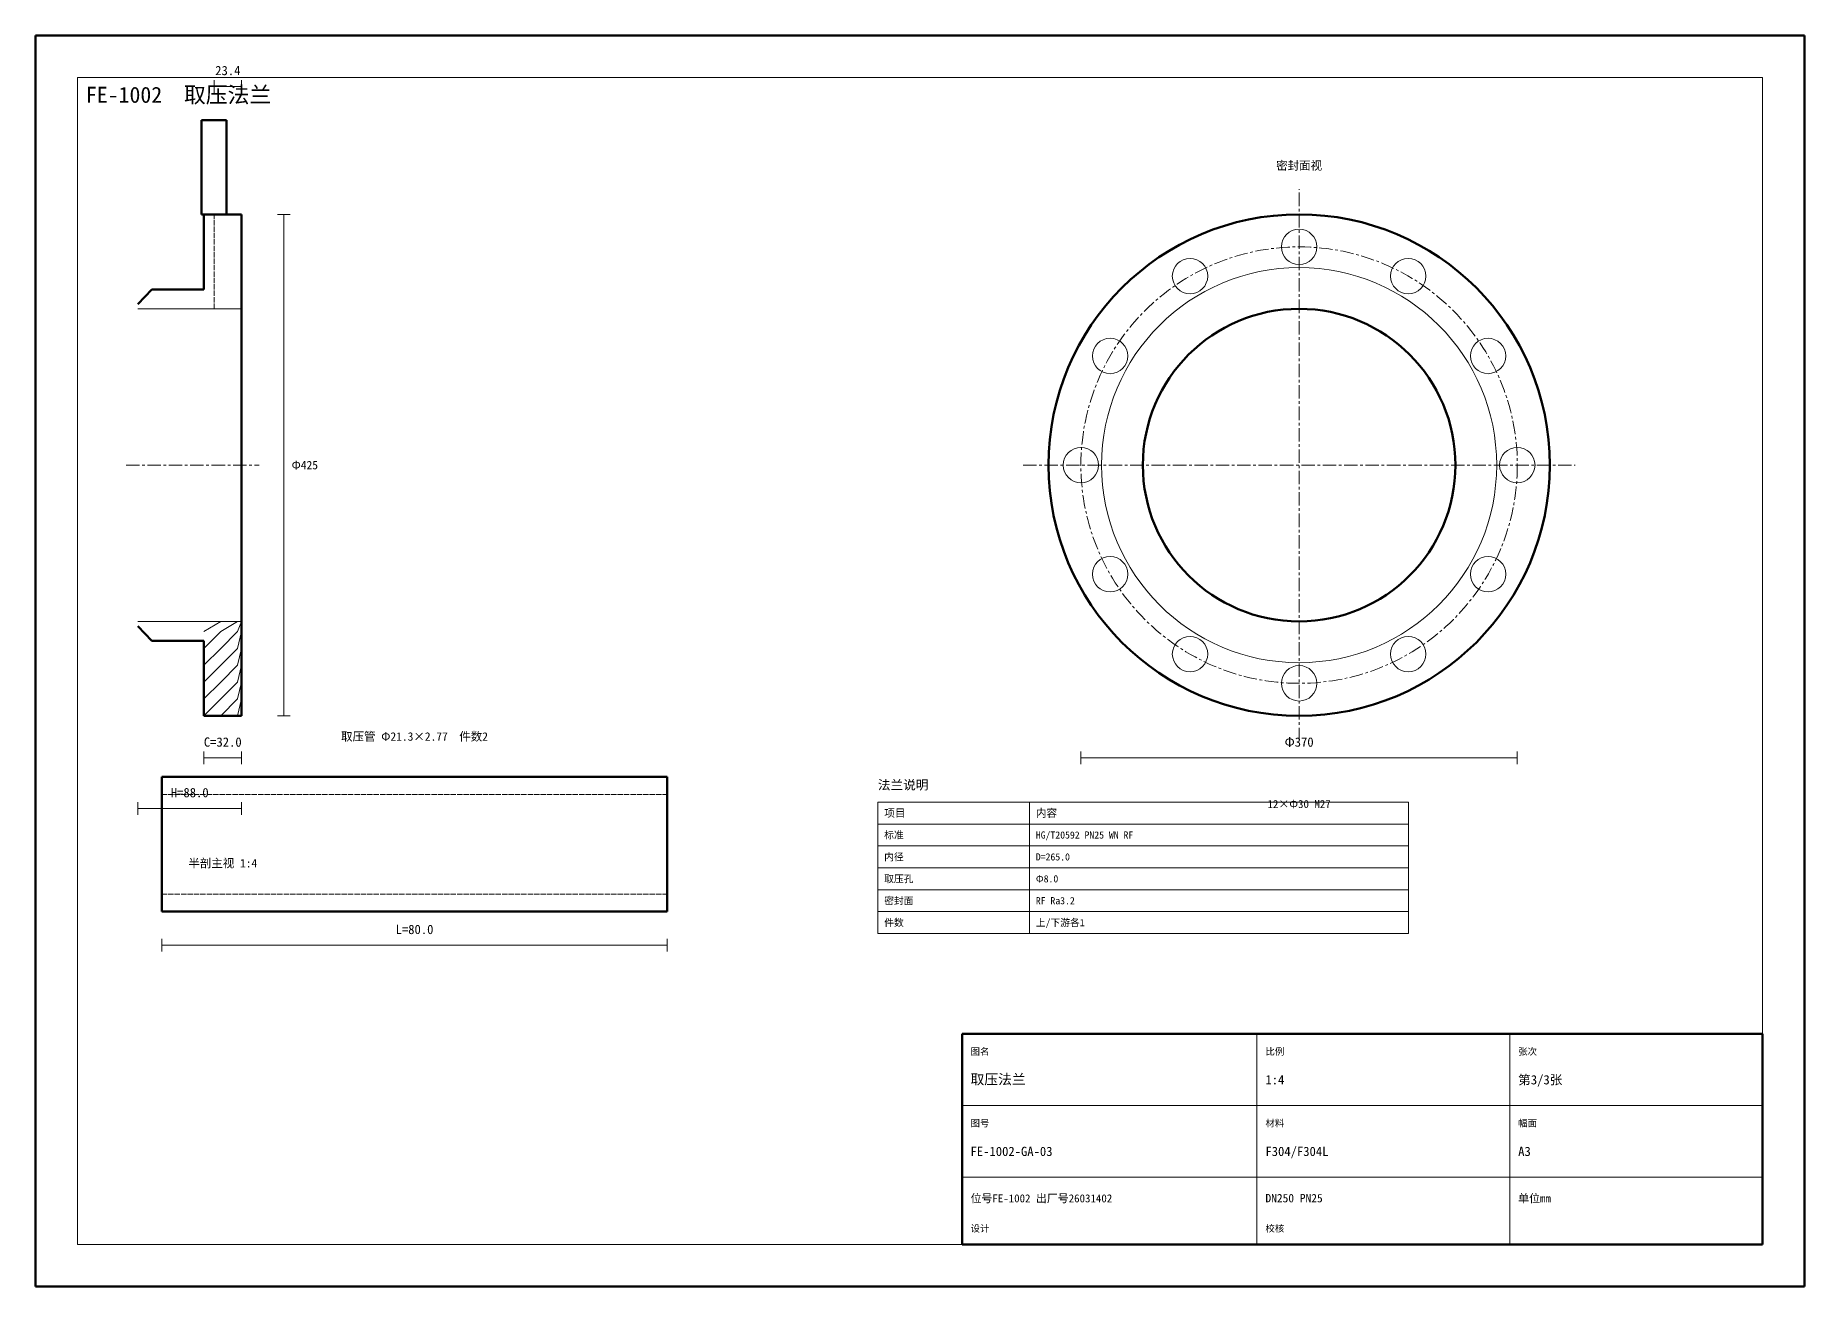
# Model space of a CAD drawing. Header units: millimetres. Extents: x 0 to 1340, y 0 to 297.
# Drawn here: x 920 to 1340, y 0 to 297 of the extents above; entities that cross this region are included whole.
import ezdxf
from ezdxf.enums import TextEntityAlignment as Align

# ---------------------------------------------------------------- set-up
doc = ezdxf.new("R2010")
doc.units = ezdxf.units.MM
doc.linetypes.add('CENTER', pattern=[5.08, 3.175, -0.635, 0.635, -0.635])
doc.linetypes.add('DASHED', pattern=[1.524, 1.27, -0.254])
for name, color, linetype, lineweight in [('中心线', 1, 'CENTER', 18), ('剖面线', 8, 'Continuous', 13), ('图框', 7, 'Continuous', 18), ('文字', 7, 'Continuous', 18), ('标注', 3, 'Continuous', 18), ('细实线', 7, 'Continuous', 18), ('虚线', 8, 'DASHED', 18), ('表格', 7, 'Continuous', 18), ('轮廓', 7, 'Continuous', 50)]:
    doc.layers.add(name, color=color, linetype=linetype, lineweight=lineweight)
doc.styles.add('CN', font='simhei.ttf')

msp = doc.modelspace()

# ---------------------------------------------------------------- linework, layer by layer
at = {"layer": '中心线', "linetype": 'CENTER', "lineweight": 18}
for p, q in [((1220, 129.5), (1220, 260.5)), ((941.52, 195), (973.16, 195)), ((1154.5, 195), (1285.5, 195))]:
    msp.add_line(p, q, dxfattribs=at)
msp.add_circle((1220, 195), 51.8, dxfattribs=at)
at = {"layer": '剖面线', "linetype": 'Continuous', "lineweight": 13}
for p, q in [((960, 155.5), (964, 157.9)), ((960, 151.5), (964, 155.5)), ((964, 155.5), (968, 157.9)), ((964, 151.5), (968, 155.5)), ((968, 155.5), (968.96, 157.9)), ((968, 151.5), (968.96, 155.5)), ((960, 147.5), (964, 151.5)), ((964, 147.5), (968, 151.5)), ((968, 147.5), (968.96, 151.5)), ((960, 143.5), (964, 147.5)), ((964, 143.5), (968, 147.5)), ((968, 143.5), (968.96, 147.5)), ((960, 139.5), (964, 143.5)), ((964, 139.5), (968, 143.5)), ((968, 139.5), (968.96, 143.5)), ((960, 135.5), (964, 139.5)), ((964, 135.5), (968, 139.5)), ((968, 135.5), (968.96, 139.5))]:
    msp.add_line(p, q, dxfattribs=at)
at = {"layer": '图框', "linetype": 'Continuous', "lineweight": 50}
for p, q in [((1340, 297), (920, 297)), ((920, 297), (920, 0)), ((1340, 0), (1340, 297)), ((1330, 60), (1140, 60)), ((1140, 60), (1140, 10)), ((1330, 10), (1330, 60)), ((1140, 10), (1330, 10)), ((920, 0), (1340, 0))]:
    msp.add_line(p, q, dxfattribs=at)
at = {"layer": '图框', "linetype": 'Continuous', "lineweight": 18}
for p, q in [((1330, 287), (930, 287)), ((930, 287), (930, 10)), ((1330, 10), (1330, 287)), ((1210, 10), (1210, 60)), ((1270, 10), (1270, 60)), ((1140, 43), (1330, 43)), ((1140, 26), (1330, 26)), ((930, 10), (1330, 10))]:
    msp.add_line(p, q, dxfattribs=at)
at = {"layer": '标注', "linetype": 'Continuous', "lineweight": 18}
for p, q in [((962.408, 283.4), (962.408, 286.4)), ((968.96, 283.4), (968.96, 286.4)), ((962.408, 284.9), (968.96, 284.9)), ((977.46, 254.5), (980.46, 254.5)), ((978.96, 135.5), (978.96, 254.5)), ((977.46, 135.5), (980.46, 135.5)), ((960, 124), (960, 127)), ((968.96, 124), (968.96, 127)), ((1168.2, 124), (1168.2, 127)), ((1271.8, 124), (1271.8, 127)), ((960, 125.5), (968.96, 125.5)), ((1168.2, 125.5), (1271.8, 125.5)), ((944.32, 112), (944.32, 115)), ((944.32, 113.5), (968.96, 113.5)), ((968.96, 112), (968.96, 115)), ((950, 79.525), (950, 82.525)), ((950, 81.025), (1070, 81.025)), ((1070, 79.525), (1070, 82.525))]:
    msp.add_line(p, q, dxfattribs=at)
at = {"layer": '细实线', "linetype": 'Continuous', "lineweight": 18}
for p, q in [((944.32, 232.1), (968.96, 232.1)), ((944.32, 157.9), (968.96, 157.9))]:
    msp.add_line(p, q, dxfattribs=at)
for centre, radius in [((1220, 246.8), 4.2), ((1194.1, 239.86), 4.2), ((1245.9, 239.86), 4.2), ((1220, 195), 46.9), ((1175.14, 220.9), 4.2), ((1264.86, 220.9), 4.2), ((1168.2, 195), 4.2), ((1271.8, 195), 4.2), ((1175.14, 169.1), 4.2), ((1264.86, 169.1), 4.2), ((1194.1, 150.14), 4.2), ((1245.9, 150.14), 4.2), ((1220, 143.2), 4.2)]:
    msp.add_circle(centre, radius, dxfattribs=at)
at = {"layer": '虚线', "linetype": 'DASHED', "lineweight": 18}
for p, q in [((962.408, 232.1), (962.408, 254.5)), ((950, 116.82), (1070, 116.82)), ((950, 93.18), (1070, 93.18))]:
    msp.add_line(p, q, dxfattribs=at)
at = {"layer": '表格', "linetype": 'Continuous', "lineweight": 18}
for p, q in [((1156, 115), (1120, 115)), ((1120, 115), (1120, 109.8)), ((1156, 109.8), (1156, 115)), ((1246, 115), (1156, 115)), ((1156, 115), (1156, 109.8)), ((1246, 109.8), (1246, 115)), ((1120, 109.8), (1156, 109.8)), ((1156, 109.8), (1120, 109.8)), ((1120, 109.8), (1120, 104.6)), ((1156, 109.8), (1246, 109.8)), ((1156, 104.6), (1156, 109.8)), ((1246, 109.8), (1156, 109.8)), ((1156, 109.8), (1156, 104.6)), ((1246, 104.6), (1246, 109.8)), ((1120, 104.6), (1156, 104.6)), ((1156, 104.6), (1120, 104.6)), ((1120, 104.6), (1120, 99.4)), ((1156, 104.6), (1246, 104.6)), ((1156, 99.4), (1156, 104.6)), ((1246, 104.6), (1156, 104.6)), ((1156, 104.6), (1156, 99.4)), ((1246, 99.4), (1246, 104.6)), ((1120, 99.4), (1156, 99.4)), ((1156, 99.4), (1120, 99.4)), ((1120, 99.4), (1120, 94.2)), ((1156, 99.4), (1246, 99.4)), ((1156, 94.2), (1156, 99.4)), ((1246, 99.4), (1156, 99.4)), ((1156, 99.4), (1156, 94.2)), ((1246, 94.2), (1246, 99.4)), ((1120, 94.2), (1156, 94.2)), ((1156, 94.2), (1120, 94.2)), ((1120, 94.2), (1120, 89)), ((1156, 94.2), (1246, 94.2)), ((1156, 89), (1156, 94.2)), ((1246, 94.2), (1156, 94.2)), ((1156, 94.2), (1156, 89)), ((1246, 89), (1246, 94.2)), ((1120, 89), (1156, 89)), ((1156, 89), (1120, 89)), ((1120, 89), (1120, 83.8)), ((1156, 89), (1246, 89)), ((1156, 83.8), (1156, 89)), ((1246, 89), (1156, 89)), ((1156, 89), (1156, 83.8)), ((1246, 83.8), (1246, 89)), ((1120, 83.8), (1156, 83.8)), ((1156, 83.8), (1246, 83.8))]:
    msp.add_line(p, q, dxfattribs=at)
at = {"layer": '轮廓', "linetype": 'Continuous', "lineweight": 50}
for p, q in [((965.39, 276.9), (959.426, 276.9)), ((959.426, 276.9), (959.426, 254.5)), ((965.39, 254.5), (965.39, 276.9)), ((959.426, 254.5), (965.39, 254.5)), ((968.96, 254.5), (960, 254.5)), ((960, 254.5), (960, 236.72)), ((968.96, 241.9), (968.96, 254.5)), ((968.96, 241.9), (968.96, 148.1)), ((947.68, 236.72), (944.32, 233.22)), ((960, 236.72), (947.68, 236.72)), ((947.68, 153.28), (944.32, 156.78)), ((960, 153.28), (947.68, 153.28)), ((960, 135.5), (960, 153.28)), ((968.96, 148.1), (968.96, 135.5)), ((968.96, 135.5), (960, 135.5)), ((1070, 120.975), (950, 120.975)), ((950, 120.975), (950, 89.025)), ((1070, 89.025), (1070, 120.975)), ((950, 89.025), (1070, 89.025))]:
    msp.add_line(p, q, dxfattribs=at)
for radius in [59.5, 37.1]:
    msp.add_circle((1220, 195), radius, dxfattribs=at)

# ---------------------------------------------------------------- texts
at = {"layer": '图框', "style": 'CN'}
for s, height, p in [('图名', 1.6, (1142, 55)), ('比例', 1.6, (1212, 55)), ('张次', 1.6, (1272, 55)), ('取压法兰', 2.4, (1142, 48)), ('第3/3张', 2.2, (1272, 48)), ('1:4', 2.2, (1212, 48)), ('图号', 1.6, (1142, 38)), ('材料', 1.6, (1212, 38)), ('幅面', 1.6, (1272, 38)), ('FE-1002-GA-03', 2.2, (1142, 31)), ('F304/F304L', 2.2, (1212, 31)), ('A3', 2.2, (1272, 31)), ('位号FE-1002 出厂号26031402', 1.9, (1142, 20)), ('DN250 PN25', 2, (1212, 20)), ('单位mm', 1.9, (1272, 20)), ('设计', 1.6, (1142, 13)), ('校核', 1.6, (1212, 13))]:
    msp.add_text(s, height=height, dxfattribs=at).set_placement(p)
at = {"layer": '文字', "style": 'CN'}
for s, height, p in [('FE-1002  取压法兰', 3.8, (932, 281)), ('法兰说明', 2.2, (1120, 118))]:
    msp.add_text(s, height=height, dxfattribs=at).set_placement(p)
for s, p in [('密封面视', (1220, 264.5)), ('取压管 Φ21.3×2.77  件数2', (1010, 128.975))]:
    msp.add_text(s, height=2, dxfattribs=at).set_placement(p, align=Align.BOTTOM_CENTER)
msp.add_text('半剖主视 1:4', height=2, dxfattribs=at).set_placement((964.48, 101.5), align=Align.TOP_CENTER)
at = {"layer": '标注', "style": 'CN'}
for s, p in [('23.4', (965.684, 286.9)), ('C=32.0', (964.48, 127.5)), ('Φ370', (1220, 127.5)), ('H=88.0', (956.64, 115.5)), ('L=80.0', (1010, 83.025))]:
    msp.add_text(s, height=2.2, dxfattribs=at).set_placement(p, align=Align.BOTTOM_CENTER)
msp.add_text('Φ425', height=2, dxfattribs=at).set_placement((983.96, 195), align=Align.MIDDLE_CENTER)
msp.add_text('12×Φ30 M27', height=1.9, dxfattribs=at).set_placement((1220, 115.5), align=Align.TOP_CENTER)
at = {"layer": '表格', "style": 'CN'}
for s, height, p in [('项目', 1.85, (1121.5, 112.4)), ('内容', 1.85, (1157.5, 112.4)), ('标准', 1.7, (1121.5, 107.2)), ('HG/T20592 PN25 WN RF', 1.7, (1157.5, 107.2)), ('内径', 1.7, (1121.5, 102)), ('D=265.0', 1.7, (1157.5, 102)), ('取压孔', 1.7, (1121.5, 96.8)), ('Φ8.0', 1.7, (1157.5, 96.8)), ('密封面', 1.7, (1121.5, 91.6)), ('RF Ra3.2', 1.7, (1157.5, 91.6)), ('件数', 1.7, (1121.5, 86.4)), ('上/下游各1', 1.7, (1157.5, 86.4))]:
    msp.add_text(s, height=height, dxfattribs=at).set_placement(p, align=Align.MIDDLE_LEFT)

doc.saveas('drawing.dxf')
